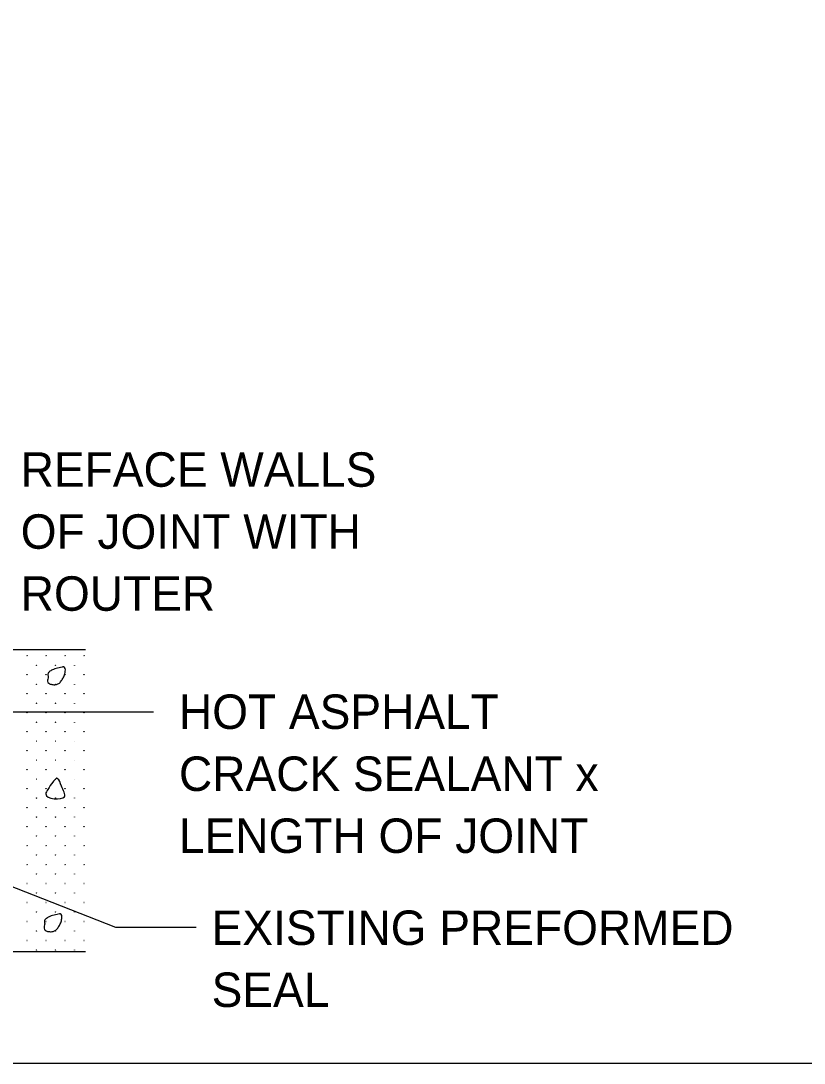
# Model space of a CAD drawing. Extents: x 2262616 to 2263246, y -3123503 to -3123103.
# Drawn here: x 2262935.2 to 2263004.6, y -3123502.5 to -3123410.3 of the extents above; entities that cross this region are included whole.
import ezdxf

# ---------------------------------------------------------------- set-up
doc = ezdxf.new("R2010")
doc.units = 0
for name, color, linetype in [('Default', 7, 'Continuous'), ('RD_Pr_Roadway_Items', 7, 'Continuous'), ('RD_Pr_Roadway_Notes', 7, 'Continuous')]:
    doc.layers.add(name, color=color, linetype=linetype)

msp = doc.modelspace()

# ---------------------------------------------------------------- linework, layer by layer
at = {"layer": 'Default'}
msp.add_lwpolyline([(2262616.145, -3123502.537), (2263246.145, -3123502.537), (2263246.145, -3123102.537), (2262616.145, -3123102.537)], close=True, dxfattribs=at)
at = {"layer": 'RD_Pr_Roadway_Items'}
for p, q in [((2262881.564, -3123465.939), (2262940.943, -3123465.939)), ((2262881.564, -3123492.66), (2262940.943, -3123492.66))]:
    msp.add_line(p, q, dxfattribs=at)
for centre in [(2262935.786, -3123466.488), (2262937.465, -3123466.488), (2262939.145, -3123466.488), (2262940.824, -3123466.488), (2262936.625, -3123467.328), (2262938.305, -3123467.328), (2262939.984, -3123467.328), (2262935.786, -3123468.168), (2262937.465, -3123468.168), (2262939.145, -3123468.168), (2262940.824, -3123468.168), (2262936.625, -3123469.008), (2262938.305, -3123469.008), (2262939.984, -3123469.008), (2262935.786, -3123469.847), (2262937.465, -3123469.847), (2262939.145, -3123469.847), (2262940.824, -3123469.847), (2262935.786, -3123471.527), (2262936.625, -3123470.687), (2262937.465, -3123471.527), (2262938.305, -3123470.687), (2262939.145, -3123471.527), (2262939.984, -3123470.687), (2262940.824, -3123471.527), (2262936.625, -3123472.367), (2262938.305, -3123472.367), (2262939.984, -3123472.367), (2262935.786, -3123473.206), (2262937.465, -3123473.206), (2262939.145, -3123473.206), (2262940.824, -3123473.206), (2262936.625, -3123474.046), (2262938.305, -3123474.046), (2262939.984, -3123474.046), (2262935.786, -3123474.886), (2262937.465, -3123474.886), (2262939.145, -3123474.886), (2262940.824, -3123474.886), (2262936.625, -3123475.726), (2262938.305, -3123475.726), (2262939.984, -3123475.726), (2262935.786, -3123476.565), (2262937.465, -3123476.565), (2262939.145, -3123476.565), (2262940.824, -3123476.565), (2262936.625, -3123477.405), (2262938.305, -3123477.405), (2262939.984, -3123477.405), (2262935.786, -3123478.245), (2262937.465, -3123478.245), (2262939.145, -3123478.245), (2262940.824, -3123478.245), (2262936.625, -3123479.085), (2262938.305, -3123479.085), (2262939.984, -3123479.085), (2262935.786, -3123479.924), (2262936.625, -3123480.764), (2262937.465, -3123479.924), (2262938.305, -3123480.764), (2262939.145, -3123479.924), (2262939.984, -3123480.764), (2262940.824, -3123479.924), (2262935.786, -3123481.604), (2262937.465, -3123481.604), (2262939.145, -3123481.604), (2262940.824, -3123481.604), (2262936.625, -3123482.444), (2262938.305, -3123482.444), (2262939.984, -3123482.444), (2262935.786, -3123483.283), (2262937.465, -3123483.283), (2262939.145, -3123483.283), (2262940.824, -3123483.283), (2262936.625, -3123484.123), (2262938.305, -3123484.123), (2262939.984, -3123484.123), (2262935.786, -3123484.963), (2262937.465, -3123484.963), (2262939.145, -3123484.963), (2262940.824, -3123484.963), (2262936.625, -3123485.803), (2262938.305, -3123485.803), (2262939.984, -3123485.803), (2262935.786, -3123486.642), (2262937.465, -3123486.642), (2262939.145, -3123486.642), (2262940.824, -3123486.642), (2262936.625, -3123487.482), (2262938.305, -3123487.482), (2262939.984, -3123487.482), (2262935.786, -3123488.322), (2262937.465, -3123488.322), (2262939.145, -3123488.322), (2262940.824, -3123488.322), (2262936.625, -3123489.162), (2262938.305, -3123489.162), (2262939.984, -3123489.162), (2262935.786, -3123490.001), (2262936.625, -3123490.841), (2262937.465, -3123490.001), (2262938.305, -3123490.841), (2262939.145, -3123490.001), (2262939.984, -3123490.841), (2262940.824, -3123490.001), (2262935.786, -3123491.681), (2262937.465, -3123491.681), (2262939.145, -3123491.681), (2262940.824, -3123491.681), (2262936.625, -3123492.521), (2262938.305, -3123492.521), (2262939.984, -3123492.521)]:
    msp.add_circle(centre, 0.0119, dxfattribs=at)
for points in [[(2262938.879, -3123467.502), (2262938.351, -3123467.608), (2262938.113, -3123467.692), (2262937.811, -3123467.864), (2262937.638, -3123468.066), (2262937.65, -3123468.339), (2262937.597, -3123468.743), (2262937.704, -3123468.921), (2262937.989, -3123469.028), (2262938.315, -3123469.04), (2262938.582, -3123468.945), (2262938.802, -3123468.719), (2262938.992, -3123468.434), (2262939.123, -3123468.084), (2262939.164, -3123467.864), (2262939.164, -3123467.62), (2262939.016, -3123467.472), (2262938.897, -3123467.484)], [(2262938.403, -3123477.325), (2262938.053, -3123477.658), (2262937.631, -3123478.311), (2262937.441, -3123478.715), (2262939.092, -3123478.958), (2262938.825, -3123478.038), (2262938.457, -3123477.337), (2262938.391, -3123477.308)], [(2262938.574, -3123489.36), (2262938.046, -3123489.467), (2262937.808, -3123489.55), (2262937.505, -3123489.723), (2262937.333, -3123489.925), (2262937.345, -3123490.198), (2262937.292, -3123490.602), (2262937.398, -3123490.78), (2262937.683, -3123490.887), (2262938.01, -3123490.898), (2262938.277, -3123490.803), (2262938.497, -3123490.578), (2262938.687, -3123490.293), (2262938.818, -3123489.942), (2262938.859, -3123489.723), (2262938.859, -3123489.479), (2262938.711, -3123489.331), (2262938.592, -3123489.343)]]:
    msp.add_spline(points, degree=3, dxfattribs=at)
at = {"layer": 'RD_Pr_Roadway_Notes'}
for p, q in [((2262933.172, -3123471.457), (2262946.964, -3123471.457)), ((2262916.452, -3123479.832), (2262943.611, -3123490.509)), ((2262943.611, -3123490.509), (2262950.742, -3123490.509))]:
    msp.add_line(p, q, dxfattribs=at)

# ---------------------------------------------------------------- texts
for s, p in [('REFACE WALLS', (2262935.222, -3123451.533)), ('OF JOINT WITH', (2262935.222, -3123457.019)), ('ROUTER', (2262935.222, -3123462.505)), ('HOT ASPHALT', (2262949.23, -3123472.962)), ('CRACK SEALANT x', (2262949.23, -3123478.449)), ('LENGTH OF JOINT', (2262949.23, -3123483.935)), ('EXISTING PREFORMED', (2262952.122, -3123492.079)), ('SEAL', (2262952.122, -3123497.565))]:
    msp.add_text(s, height=3.048, dxfattribs=at).set_placement(p)

doc.saveas('drawing.dxf')
